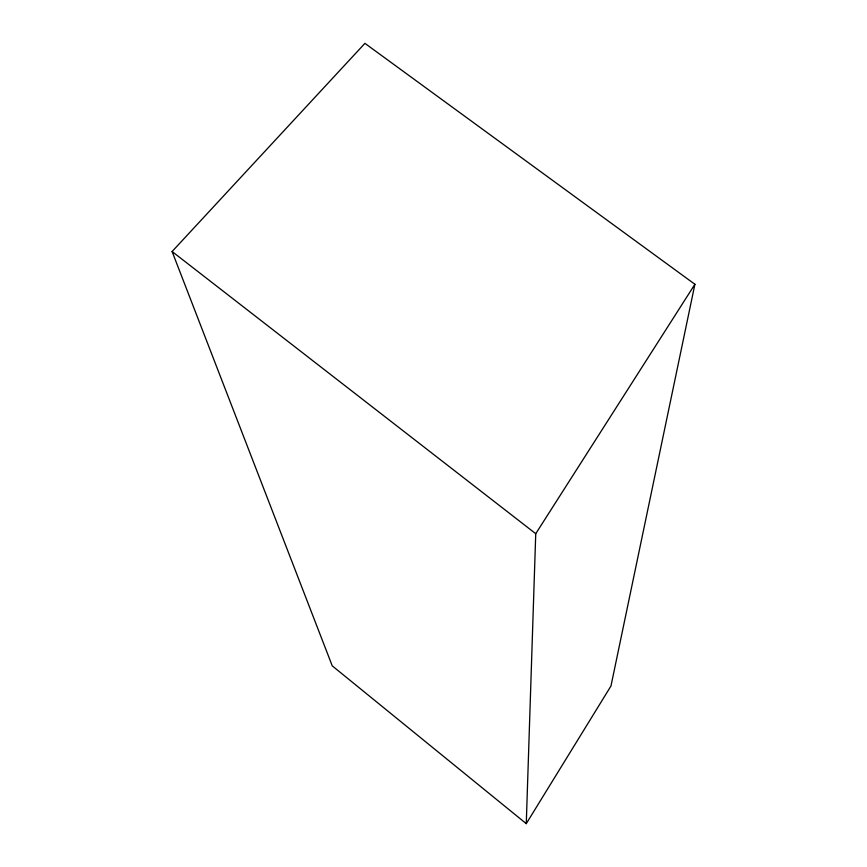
<?xml version="1.0" encoding="UTF-8"?>
<svg xmlns="http://www.w3.org/2000/svg" width="867" height="867" viewBox="0 0 867 867"><rect width="100%" height="100%" fill="white"/><g stroke="black" fill="none" stroke-linecap="round" stroke-linejoin="round"><path stroke-width="1.3" d="M526.269 823.65L535.741 533.704L694.901 284.278L364.92 43.35L172.1 251.528L332.245 665.856L526.269 823.65L610.964 686.025L694.901 284.278M172.1 251.528L535.741 533.704"/></g></svg>
